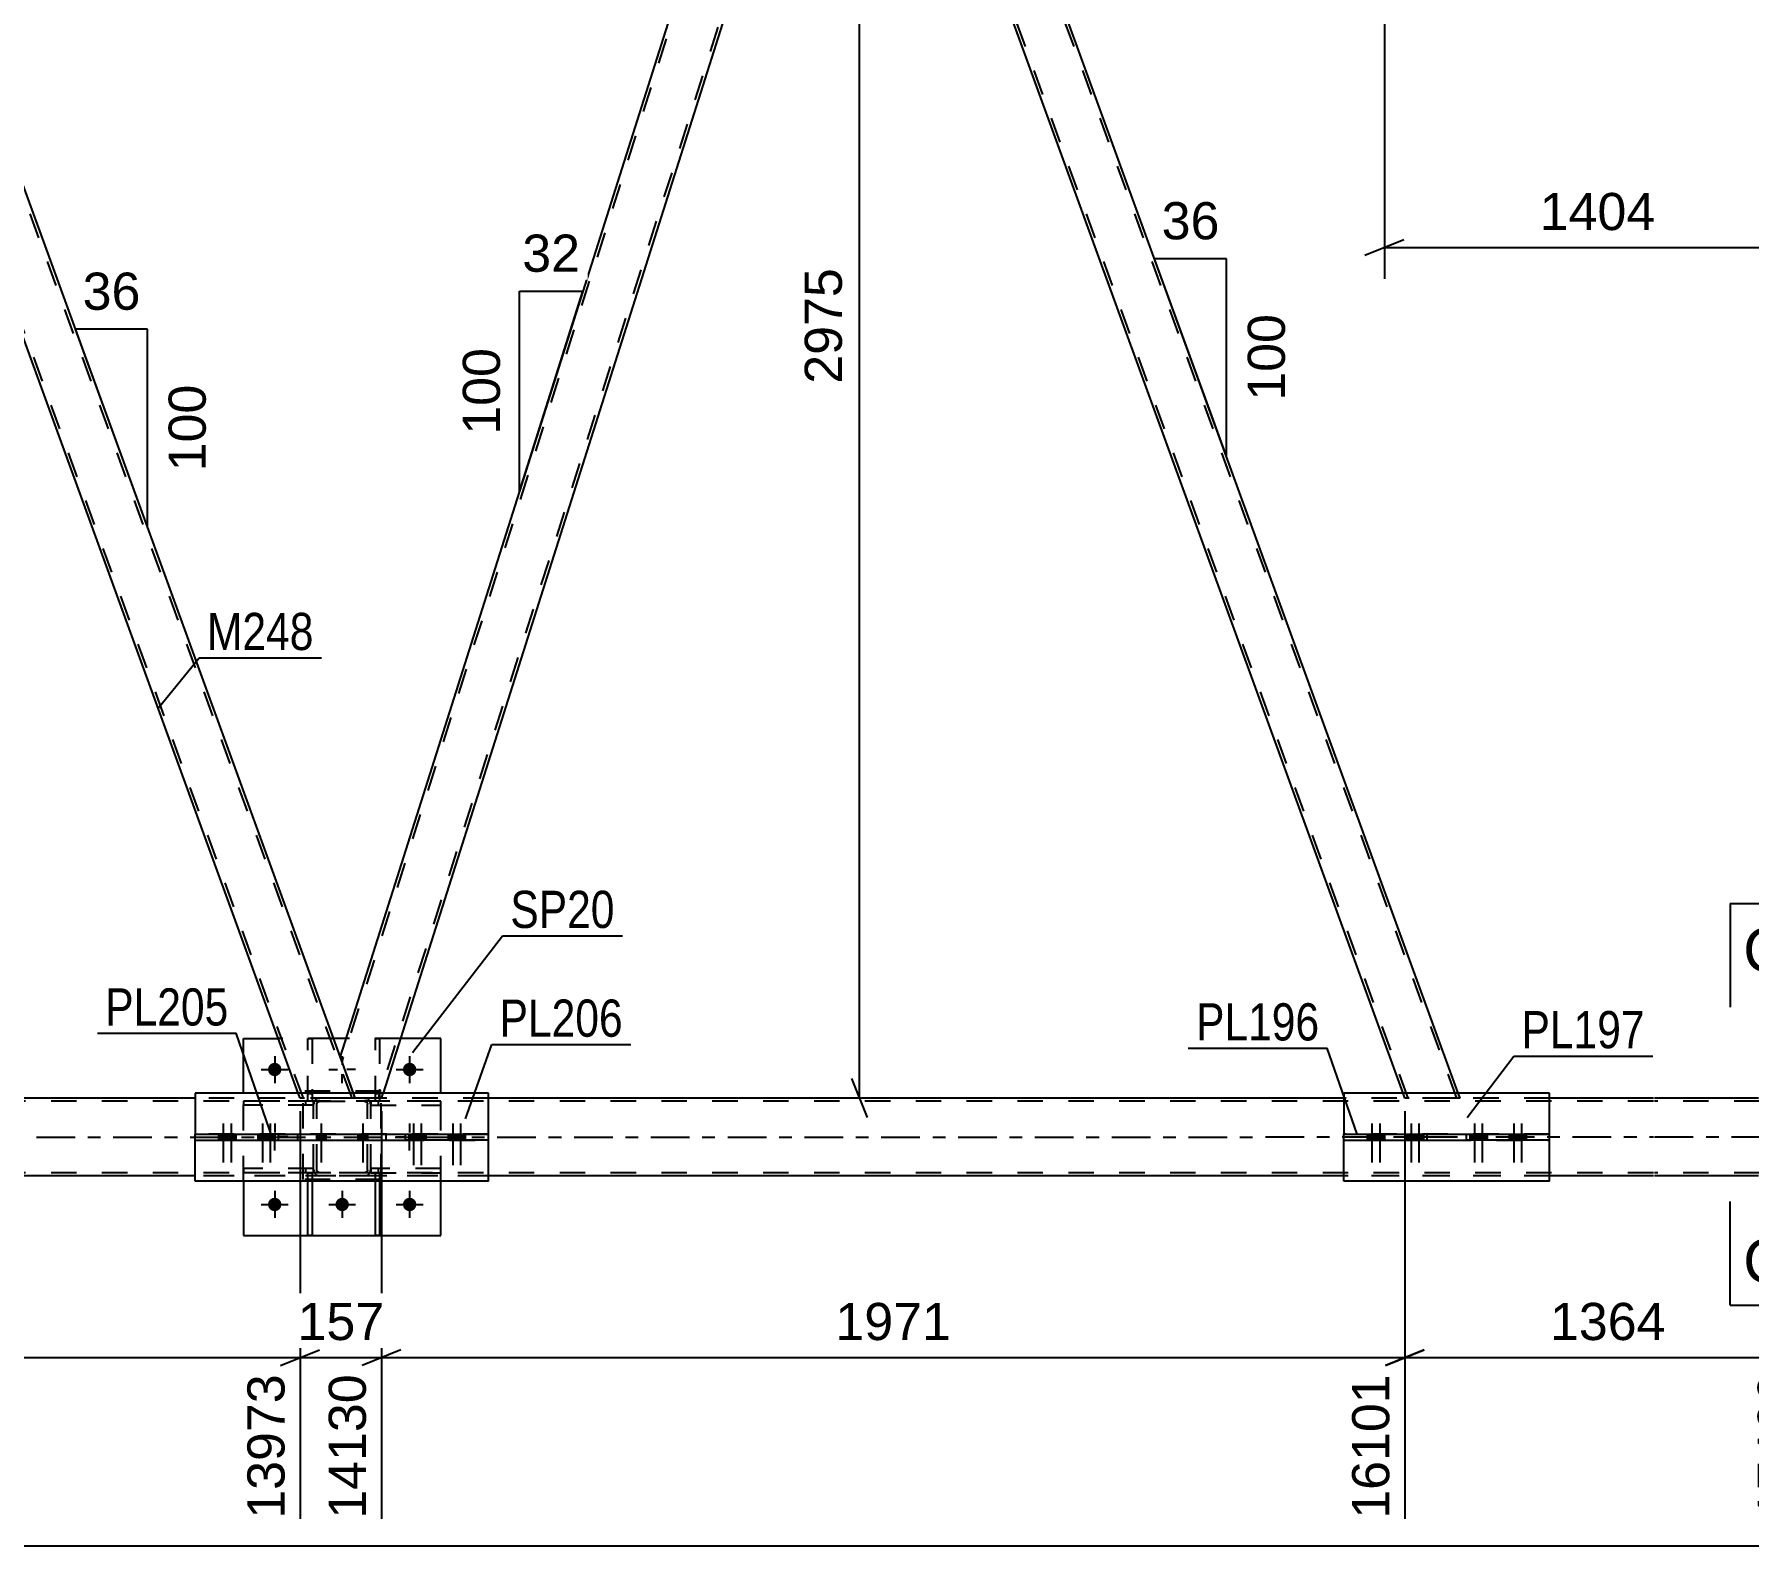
# Model space of a CAD drawing. Header units: millimetres. Extents: x 0 to 1189, y 0 to 841.
# Drawn here: x 658.4 to 790.5, y 443.4 to 559.9 of the extents above; entities that cross this region are included whole.
import ezdxf

# ---------------------------------------------------------------- set-up
doc = ezdxf.new("R2010")
doc.units = ezdxf.units.MM
doc.linetypes.add('DXK_LINE_DOT2', pattern=[3.9198, 1.9599, -1.9599])
doc.linetypes.add('DXK_LINE_DOT3', pattern=[5.9187, 2.979, -0.9799, 0.9799, -0.9799])
doc.styles.add('Arial', font='ARIAL.TTF', dxfattribs={"height": 0.2})
doc.styles.add('Arial Narrow', font='ARIALN.TTF', dxfattribs={"height": 0.2})

# ---------------------------------------------------------------- blocks, each defined once
blk = doc.blocks.new('Part-203773696-5463 - 5323')
at = {"color": 7, "linetype": 'DXK_LINE_DOT2'}
for p, q in [((783.2, 477.7), (120, 477.69)), ((693.44, 477.94), (670.84, 477.94)), ((775.2, 477.94), (759.35, 477.94)), ((795.3, 477.7), (783.3, 477.7)), ((783.2, 472.18), (120, 472.17)), ((783.2, 471.94), (163.41, 471.93)), ((693.44, 471.94), (670.84, 471.94)), ((775.2, 471.94), (759.35, 471.94)), ((795.3, 472.18), (783.3, 472.18)), ((794.7, 471.94), (783.3, 471.94))]:
    blk.add_line(p, q, dxfattribs=at)
at = {"color": 2, "linetype": 'Continuous'}
for p, q in [((670.84, 477.94), (604.93, 477.94)), ((759.35, 477.94), (693.44, 477.94)), ((783.2, 477.94), (775.2, 477.94)), ((791.3, 477.94), (783.3, 477.94)), ((670.84, 471.94), (604.93, 471.94)), ((759.35, 471.94), (693.44, 471.94)), ((783.2, 471.94), (775.2, 471.94)), ((791.3, 471.94), (783.3, 471.94))]:
    blk.add_line(p, q, dxfattribs=at)
at = {"color": 7, "linetype": 'DXK_LINE_DOT3'}
for p, q in [((120, 474.93), (783.2, 474.94)), ((783.3, 474.94), (795.3, 474.94))]:
    blk.add_line(p, q, dxfattribs=at)
blk = doc.blocks.new('Part-203773696-5860 - 5323')
at = {"color": 7, "linetype": 'DXK_LINE_DOT2'}
for p, q in [((639.86, 596.93), (635.61, 596.93)), ((636.77, 593.73), (635.61, 596.93)), ((679.17, 477.94), (635.86, 596.93)), ((682.92, 477.94), (639.61, 596.93)), ((640.01, 596.53), (639.86, 596.93)), ((683.17, 477.94), (682.01, 481.14)), ((678.92, 477.94), (678.77, 478.33)), ((683.17, 477.94), (678.92, 477.94))]:
    blk.add_line(p, q, dxfattribs=at)
at = {"color": 2, "linetype": 'Continuous'}
for p, q in [((682.01, 481.14), (640.01, 596.53)), ((678.77, 478.33), (636.77, 593.73))]:
    blk.add_line(p, q, dxfattribs=at)
blk = doc.blocks.new('Part-203773696-5510 - 5323')
at = {"color": 2, "linetype": 'Continuous'}
for p, q in [((693.44, 478.33), (670.84, 478.33)), ((670.84, 478.33), (670.84, 475.17)), ((693.44, 475.18), (693.44, 478.33)), ((670.84, 471.53), (670.84, 474.69)), ((693.44, 471.53), (693.44, 474.7)), ((693.44, 471.53), (670.84, 471.53))]:
    blk.add_line(p, q, dxfattribs=at)
at = {"color": 7, "linetype": 'DXK_LINE_DOT2'}
for p, q in [((670.84, 474.69), (670.84, 475.17)), ((693.44, 474.7), (693.44, 475.18))]:
    blk.add_line(p, q, dxfattribs=at)
blk = doc.blocks.new('Part-203773696-5515 - 5323')
at = {"color": 2, "linetype": 'Continuous'}
for p, q in [((670.84, 475.17), (670.84, 475.17)), ((670.84, 475.17), (678.74, 475.17)), ((670.84, 474.69), (670.84, 475.17)), ((670.84, 474.69), (678.74, 474.69)), ((677.25, 474.69), (677.25, 475.17)), ((678.74, 475.17), (687.03, 475.17)), ((678.74, 474.69), (678.74, 475.17)), ((678.74, 474.69), (687.03, 474.69)), ((685.54, 474.69), (685.54, 475.17)), ((687.03, 475.17), (693.44, 475.17)), ((687.03, 474.69), (687.03, 475.17)), ((693.44, 474.69), (687.03, 474.69)), ((693.44, 475.17), (693.44, 475.17)), ((693.44, 474.69), (693.44, 475.17))]:
    blk.add_line(p, q, dxfattribs=at)
at = {"color": 7, "linetype": 'DXK_LINE_DOT2'}
for p, q in [((693.44, 475.17), (670.84, 475.17)), ((670.84, 474.69), (670.84, 474.69)), ((670.84, 474.69), (693.44, 474.69)), ((693.44, 474.69), (693.44, 474.69))]:
    blk.add_line(p, q, dxfattribs=at)
blk = doc.blocks.new('Bolt-203773696-5546 - 5323')
at = {"linetype": 'Continuous'}
for points in [[(769.78, 475.17), (769.06, 475.17), (769.06, 474.69), (769.78, 474.69)], [(770.38, 475.17), (769.66, 475.17), (769.66, 474.69), (770.38, 474.69)], [(772.8, 475.17), (772.08, 475.17), (772.08, 474.69), (772.8, 474.69)], [(773.4, 475.17), (772.68, 475.17), (772.68, 474.69), (773.4, 474.69)]]:
    blk.add_hatch(color=1, dxfattribs=at).paths.add_polyline_path(points)
at = {"color": 1, "linetype": 'Continuous'}
for p, q in [((769.42, 475.97), (769.42, 472.97)), ((770.02, 475.97), (770.02, 472.97)), ((772.44, 475.97), (772.44, 472.97)), ((773.04, 475.97), (773.04, 472.97)), ((769.06, 475.17), (769.06, 474.69)), ((769.66, 475.17), (769.66, 474.69)), ((769.78, 475.17), (769.78, 474.69)), ((770.38, 475.17), (770.38, 474.69)), ((772.08, 475.17), (772.08, 474.69)), ((772.68, 475.17), (772.68, 474.69)), ((772.8, 475.17), (772.8, 474.69)), ((773.4, 475.17), (773.4, 474.69))]:
    blk.add_line(p, q, dxfattribs=at)
blk = doc.blocks.new('Bolt-203773696-5547 - 5323')
at = {"linetype": 'Continuous'}
for points in [[(761.87, 475.17), (761.15, 475.17), (761.15, 474.69), (761.87, 474.69)], [(762.47, 475.17), (761.75, 475.17), (761.75, 474.69), (762.47, 474.69)], [(764.89, 475.17), (764.17, 475.17), (764.17, 474.69), (764.89, 474.69)], [(765.49, 475.17), (764.77, 475.17), (764.77, 474.69), (765.49, 474.69)]]:
    blk.add_hatch(color=1, dxfattribs=at).paths.add_polyline_path(points)
at = {"color": 1, "linetype": 'Continuous'}
for p, q in [((761.51, 475.97), (761.51, 472.97)), ((762.11, 475.97), (762.11, 472.97)), ((764.53, 475.97), (764.53, 472.97)), ((765.13, 475.97), (765.13, 472.97)), ((761.15, 475.17), (761.15, 474.69)), ((761.75, 475.17), (761.75, 474.69)), ((761.87, 475.17), (761.87, 474.69)), ((762.47, 475.17), (762.47, 474.69)), ((764.17, 475.17), (764.17, 474.69)), ((764.77, 475.17), (764.77, 474.69)), ((764.89, 475.17), (764.89, 474.69)), ((765.49, 475.17), (765.49, 474.69))]:
    blk.add_line(p, q, dxfattribs=at)
blk = doc.blocks.new('Part-203773696-5552 - 5323')
at = {"color": 2, "linetype": 'Continuous'}
for p, q in [((775.2, 478.33), (759.35, 478.33)), ((759.35, 478.33), (759.35, 475.17)), ((775.2, 475.17), (775.2, 478.33)), ((759.35, 471.53), (759.35, 474.69)), ((775.2, 471.53), (775.2, 474.69)), ((775.2, 471.53), (759.35, 471.53))]:
    blk.add_line(p, q, dxfattribs=at)
at = {"color": 7, "linetype": 'DXK_LINE_DOT2'}
for p, q in [((759.35, 474.69), (759.35, 475.17)), ((775.2, 474.69), (775.2, 475.17))]:
    blk.add_line(p, q, dxfattribs=at)
blk = doc.blocks.new('Part-203773696-5557 - 5323')
at = {"color": 2, "linetype": 'Continuous'}
for p, q in [((759.35, 475.17), (759.35, 475.17)), ((759.35, 475.17), (768.79, 475.17)), ((759.35, 474.69), (759.35, 475.17)), ((759.35, 474.69), (768.79, 474.69)), ((765.76, 474.69), (765.76, 475.17)), ((768.79, 475.17), (775.2, 475.17)), ((768.79, 474.69), (768.79, 475.17)), ((775.2, 474.69), (768.79, 474.69)), ((775.2, 475.17), (775.2, 475.17)), ((775.2, 474.69), (775.2, 475.17))]:
    blk.add_line(p, q, dxfattribs=at)
at = {"color": 7, "linetype": 'DXK_LINE_DOT2'}
for p, q in [((775.2, 475.17), (759.35, 475.17)), ((759.35, 474.69), (759.35, 474.69)), ((759.35, 474.69), (775.2, 474.69)), ((775.2, 474.69), (775.2, 474.69))]:
    blk.add_line(p, q, dxfattribs=at)
blk = doc.blocks.new('Part-203773696-5703 - 5323')
at = {"color": 7, "linetype": 'DXK_LINE_DOT2'}
for p, q in [((684.72, 477.7), (684.72, 482.54)), ((684.72, 482.54), (685.04, 482.54)), ((685.04, 482.54), (685.04, 477.7)), ((684.72, 478.3), (685.04, 478.3)), ((685.04, 477.7), (684.72, 477.7))]:
    blk.add_line(p, q, dxfattribs=at)
blk = doc.blocks.new('Bolt-203773696-5570 - 5323')
at = {"linetype": 'Continuous'}
for points in [[(688.02, 475.17), (687.3, 475.17), (687.3, 474.69), (688.02, 474.69)], [(688.62, 475.17), (687.9, 475.17), (687.9, 474.69), (688.62, 474.69)], [(691.04, 475.17), (690.32, 475.17), (690.32, 474.69), (691.04, 474.69)], [(691.64, 475.17), (690.92, 475.17), (690.92, 474.69), (691.64, 474.69)]]:
    blk.add_hatch(color=1, dxfattribs=at).paths.add_polyline_path(points)
at = {"color": 1, "linetype": 'Continuous'}
for p, q in [((687.66, 475.97), (687.66, 472.77)), ((688.26, 475.97), (688.26, 472.77)), ((690.68, 475.97), (690.68, 472.77)), ((691.28, 475.97), (691.28, 472.77)), ((687.3, 475.17), (687.3, 474.69)), ((687.9, 475.17), (687.9, 474.69)), ((688.02, 475.17), (688.02, 474.69)), ((688.62, 475.17), (688.62, 474.69)), ((690.32, 475.17), (690.32, 474.69)), ((690.92, 475.17), (690.92, 474.69)), ((691.04, 475.17), (691.04, 474.69)), ((691.64, 475.17), (691.64, 474.69))]:
    blk.add_line(p, q, dxfattribs=at)
blk = doc.blocks.new('Bolt-203773696-5571 - 5323')
at = {"linetype": 'Continuous'}
for points in [[(680.9, 475.17), (680.18, 475.17), (680.18, 474.69), (680.9, 474.69)], [(680.9, 475.17), (680.18, 475.17), (680.18, 474.69), (680.9, 474.69)], [(684.1, 475.17), (683.38, 475.17), (683.38, 474.69), (684.1, 474.69)], [(684.1, 475.17), (683.38, 475.17), (683.38, 474.69), (684.1, 474.69)]]:
    blk.add_hatch(color=1, dxfattribs=at).paths.add_polyline_path(points)
at = {"color": 1, "linetype": 'Continuous'}
for p, q in [((680.54, 475.97), (680.54, 472.97)), ((680.54, 475.97), (680.54, 472.97)), ((683.74, 475.97), (683.74, 472.97)), ((683.74, 475.97), (683.74, 472.97)), ((680.18, 475.17), (680.18, 474.69)), ((680.18, 475.17), (680.18, 474.69)), ((680.9, 475.17), (680.9, 474.69)), ((680.9, 475.17), (680.9, 474.69)), ((683.38, 475.17), (683.38, 474.69)), ((683.38, 475.17), (683.38, 474.69)), ((684.1, 475.17), (684.1, 474.69)), ((684.1, 475.17), (684.1, 474.69))]:
    blk.add_line(p, q, dxfattribs=at)
blk = doc.blocks.new('Part-203773696-5717 - 5323')
at = {"color": 7, "linetype": 'DXK_LINE_DOT2'}
for p, q in [((679.96, 477.46), (680, 477.64)), ((680, 477.64), (679.96, 477.46)), ((679.96, 472.42), (679.96, 477.46)), ((680.2, 477.46), (680.22, 477.55)), ((680.2, 472.42), (680.2, 477.46)), ((680.22, 477.55), (680.27, 477.63)), ((680.26, 477.9), (680.44, 477.94)), ((680.44, 477.94), (680.26, 477.9)), ((680.27, 477.63), (680.35, 477.68)), ((680.35, 477.68), (680.44, 477.7)), ((683.88, 477.94), (680.44, 477.94)), ((680.44, 477.7), (683.88, 477.7)), ((683.88, 477.94), (684.07, 477.9)), ((684.07, 477.9), (683.88, 477.94)), ((683.88, 477.7), (683.97, 477.68)), ((683.97, 477.68), (684.05, 477.63)), ((684.05, 477.63), (684.1, 477.55)), ((684.1, 477.55), (684.12, 477.46)), ((684.12, 472.42), (684.12, 477.46)), ((684.33, 477.64), (684.36, 477.46)), ((684.36, 477.46), (684.33, 477.64)), ((684.36, 472.42), (684.36, 477.46)), ((680, 472.24), (679.96, 472.42)), ((679.96, 472.42), (680, 472.24)), ((680.22, 472.33), (680.2, 472.42)), ((680.27, 472.25), (680.22, 472.33)), ((680.44, 471.94), (680.26, 471.98)), ((680.26, 471.98), (680.44, 471.94)), ((680.35, 472.2), (680.27, 472.25)), ((680.44, 472.18), (680.35, 472.2)), ((683.88, 472.18), (680.44, 472.18)), ((683.88, 471.94), (680.44, 471.94)), ((683.97, 472.2), (683.88, 472.18)), ((684.07, 471.98), (683.88, 471.94)), ((683.88, 471.94), (684.07, 471.98)), ((684.05, 472.25), (683.97, 472.2)), ((684.1, 472.33), (684.05, 472.25)), ((684.12, 472.42), (684.1, 472.33)), ((684.36, 472.42), (684.33, 472.24)), ((684.33, 472.24), (684.36, 472.42))]:
    blk.add_line(p, q, dxfattribs=at)
at = {"color": 7, "linetype": 'DXK_LINE_DOT3'}
blk.add_line((682.16, 474.94), (682.16, 474.94), dxfattribs=at)
at = {"color": 7, "linetype": 'DXK_LINE_DOT2'}
for centre, start, end in [((680.44, 477.46), 112.5, 157.5), ((680.44, 477.46), 112.5, 157.5), ((683.88, 477.46), 22.5, 67.5), ((683.88, 477.46), 22.5, 67.5), ((680.44, 472.42), 202.5, 247.5), ((680.44, 472.42), 202.5, 247.5), ((683.88, 472.42), 292.5, 337.5), ((683.88, 472.42), 292.5, 337.5)]:
    blk.add_arc(centre, 0.48, start, end, dxfattribs=at)
blk = doc.blocks.new('Bolt-203773696-5572 - 5323')
at = {"linetype": 'Continuous'}
for points in [[(673.36, 475.17), (672.64, 475.17), (672.64, 474.69), (673.36, 474.69)], [(673.96, 475.17), (673.24, 475.17), (673.24, 474.69), (673.96, 474.69)], [(676.38, 475.17), (675.66, 475.17), (675.66, 474.69), (676.38, 474.69)], [(676.98, 475.17), (676.26, 475.17), (676.26, 474.69), (676.98, 474.69)]]:
    blk.add_hatch(color=1, dxfattribs=at).paths.add_polyline_path(points)
at = {"color": 1, "linetype": 'Continuous'}
for p, q in [((673, 475.97), (673, 472.97)), ((673.6, 475.97), (673.6, 472.97)), ((676.02, 475.97), (676.02, 472.97)), ((676.62, 475.97), (676.62, 472.97)), ((672.64, 475.17), (672.64, 474.69)), ((673.24, 475.17), (673.24, 474.69)), ((673.36, 475.17), (673.36, 474.69)), ((673.96, 475.17), (673.96, 474.69)), ((675.66, 475.17), (675.66, 474.69)), ((676.26, 475.17), (676.26, 474.69)), ((676.38, 475.17), (676.38, 474.69)), ((676.98, 475.17), (676.98, 474.69))]:
    blk.add_line(p, q, dxfattribs=at)
blk = doc.blocks.new('Part-203773696-5699 - 5323')
at = {"color": 7, "linetype": 'DXK_LINE_DOT2'}
for p, q in [((689.76, 472.5), (684.36, 472.5)), ((684.36, 472.5), (684.36, 472.18)), ((684.36, 472.18), (689.76, 472.18)), ((684.96, 472.18), (684.96, 472.5)), ((689.76, 472.18), (689.76, 472.5))]:
    blk.add_line(p, q, dxfattribs=at)
blk = doc.blocks.new('Part-203773696-5687 - 5323')
at = {"color": 7, "linetype": 'DXK_LINE_DOT2'}
for p, q in [((679.96, 472.5), (674.56, 472.5)), ((674.56, 472.5), (674.56, 472.18)), ((679.96, 472.18), (674.56, 472.18)), ((679.36, 472.18), (679.36, 472.5)), ((679.96, 472.18), (679.96, 472.5))]:
    blk.add_line(p, q, dxfattribs=at)
blk = doc.blocks.new('Part-203773696-5688 - 5323')
at = {"color": 7, "linetype": 'DXK_LINE_DOT2'}
for p, q in [((679.96, 477.7), (674.56, 477.7)), ((674.56, 477.7), (674.56, 477.38)), ((679.96, 477.38), (674.56, 477.38)), ((679.36, 477.38), (679.36, 477.7)), ((679.96, 477.38), (679.96, 477.7))]:
    blk.add_line(p, q, dxfattribs=at)
blk = doc.blocks.new('Part-203773696-5700 - 5323')
at = {"color": 7, "linetype": 'DXK_LINE_DOT2'}
for p, q in [((689.76, 477.7), (684.36, 477.7)), ((684.36, 477.7), (684.36, 477.38)), ((684.36, 477.38), (689.76, 477.38)), ((684.96, 477.38), (684.96, 477.7)), ((689.76, 477.38), (689.76, 477.7))]:
    blk.add_line(p, q, dxfattribs=at)
blk = doc.blocks.new('Part-203773696-5701 - 5323')
at = {"color": 7, "linetype": 'DXK_LINE_DOT2'}
for p, q in [((684.72, 471.53), (684.72, 472.18)), ((684.72, 472.18), (685.04, 472.18)), ((685.04, 472.18), (685.04, 471.53)), ((684.72, 471.58), (685.04, 471.58))]:
    blk.add_line(p, q, dxfattribs=at)
at = {"color": 2, "linetype": 'Continuous'}
for p, q in [((684.72, 467.34), (684.72, 471.53)), ((685.04, 471.53), (685.04, 467.34)), ((685.04, 467.34), (684.72, 467.34))]:
    blk.add_line(p, q, dxfattribs=at)
blk = doc.blocks.new('Part-203773696-5716 - 5323')
at = {"color": 7, "linetype": 'DXK_LINE_DOT2'}
for p, q in [((685.16, 478.47), (679.16, 478.47)), ((679.16, 471.67), (679.16, 478.47)), ((685.16, 471.67), (685.16, 478.47)), ((685.16, 471.67), (679.16, 471.67))]:
    blk.add_line(p, q, dxfattribs=at)
blk = doc.blocks.new('Part-203773696-5731 - 5323')
at = {"color": 7, "linetype": 'DXK_LINE_DOT2'}
for p, q in [((679.52, 471.53), (679.52, 472.18)), ((679.52, 472.18), (679.84, 472.18)), ((679.84, 472.18), (679.84, 471.53)), ((679.52, 471.58), (679.84, 471.58))]:
    blk.add_line(p, q, dxfattribs=at)
at = {"color": 2, "linetype": 'Continuous'}
for p, q in [((679.52, 467.34), (679.52, 471.53)), ((679.84, 471.53), (679.84, 467.34)), ((679.84, 467.34), (679.52, 467.34))]:
    blk.add_line(p, q, dxfattribs=at)
blk = doc.blocks.new('Part-203773696-5733 - 5323')
at = {"color": 7, "linetype": 'DXK_LINE_DOT2'}
for p, q in [((679.52, 477.7), (679.52, 482.54)), ((679.52, 482.54), (679.84, 482.54)), ((679.84, 482.54), (679.84, 477.7)), ((679.52, 478.3), (679.84, 478.3)), ((679.84, 477.7), (679.52, 477.7))]:
    blk.add_line(p, q, dxfattribs=at)
blk = doc.blocks.new('Part-203773696-5827 - 5323')
at = {"color": 2, "linetype": 'Continuous'}
for p, q in [((674.56, 478.33), (674.56, 482.54)), ((674.56, 482.54), (677.24, 482.54)), ((682.45, 482.54), (681.5, 482.54)), ((689.76, 482.54), (686.65, 482.54)), ((689.76, 478.33), (689.76, 482.54)), ((674.56, 471.53), (674.56, 467.34)), ((689.76, 467.34), (689.76, 471.53)), ((674.56, 467.34), (689.76, 467.34))]:
    blk.add_line(p, q, dxfattribs=at)
at = {"color": 7, "linetype": 'DXK_LINE_DOT2'}
for p, q in [((681.5, 482.54), (677.24, 482.54)), ((686.65, 482.54), (682.45, 482.54)), ((674.56, 471.53), (674.56, 478.33)), ((689.76, 471.53), (689.76, 478.33))]:
    blk.add_line(p, q, dxfattribs=at)
blk = doc.blocks.new('Part-203773696-5855 - 5323')
at = {"color": 2, "linetype": 'Continuous'}
for p, q in [((718.6, 596.53), (682.01, 481.14)), ((720.89, 596.53), (721.91, 593.73)), ((721.91, 593.73), (685.32, 478.33)), ((683.03, 478.33), (682.01, 481.14))]:
    blk.add_line(p, q, dxfattribs=at)
at = {"color": 7, "linetype": 'DXK_LINE_DOT2'}
for p, q in [((718.98, 596.93), (682.14, 480.77)), ((718.73, 596.93), (718.6, 596.53)), ((720.74, 596.93), (718.73, 596.93)), ((720.89, 596.53), (720.74, 596.93)), ((721.77, 594.09), (684.94, 477.94)), ((683.17, 477.94), (683.03, 478.33)), ((685.19, 477.94), (685.32, 478.33)), ((685.19, 477.94), (683.17, 477.94))]:
    blk.add_line(p, q, dxfattribs=at)
blk = doc.blocks.new('Part-203773696-5895 - 5323')
at = {"color": 7, "linetype": 'DXK_LINE_DOT2'}
for p, q in [((725, 596.93), (720.74, 596.93)), ((721.91, 593.73), (720.74, 596.93)), ((764.31, 477.94), (721, 596.93)), ((768.05, 477.94), (724.74, 596.93)), ((725.14, 596.53), (725, 596.93)), ((764.05, 477.94), (763.91, 478.33)), ((768.31, 477.94), (768.16, 478.33)), ((768.31, 477.94), (764.05, 477.94))]:
    blk.add_line(p, q, dxfattribs=at)
at = {"color": 2, "linetype": 'Continuous'}
for p, q in [((768.16, 478.33), (725.14, 596.53)), ((763.91, 478.33), (721.91, 593.73))]:
    blk.add_line(p, q, dxfattribs=at)
blk = doc.blocks.new('Bolt-203773696-5999 - 5323')
at = {"linetype": 'Continuous'}
for points in [[(677.48, 480.14, -1), (676.44, 480.14, -1)], [(687.88, 480.14, -1), (686.84, 480.14, -1)], [(677.48, 469.74, -1), (676.44, 469.74, -1)], [(682.68, 469.74, -1), (681.64, 469.74, -1)], [(687.88, 469.74, -1), (686.84, 469.74, -1)]]:
    blk.add_hatch(color=1, dxfattribs=at).paths.add_polyline_path(points)
at = {"color": 1, "linetype": 'Continuous'}
for p, q in [((676.96, 481.18), (676.96, 479.1)), ((682.16, 481.18), (682.16, 480.49)), ((687.36, 481.18), (687.36, 479.1)), ((675.92, 480.14), (678, 480.14)), ((681.12, 480.14), (681.81, 480.14)), ((682.16, 479.1), (682.16, 479.79)), ((683.2, 480.14), (682.51, 480.14)), ((686.32, 480.14), (688.4, 480.14)), ((676.96, 475.98), (676.96, 475.29)), ((687.36, 475.98), (687.36, 475.29)), ((675.92, 474.94), (676.61, 474.94)), ((676.96, 473.9), (676.96, 474.59)), ((678, 474.94), (677.31, 474.94)), ((686.32, 474.94), (687.01, 474.94)), ((687.36, 473.9), (687.36, 474.59)), ((688.4, 474.94), (687.71, 474.94)), ((676.96, 470.78), (676.96, 468.7)), ((682.16, 470.78), (682.16, 468.7)), ((687.36, 470.78), (687.36, 468.7)), ((675.92, 469.74), (678, 469.74)), ((681.12, 469.74), (683.2, 469.74)), ((686.32, 469.74), (688.4, 469.74))]:
    blk.add_line(p, q, dxfattribs=at)
blk = doc.blocks.new('StraightDimension-203773696-21528 - 5323')
at = {"color": 7, "linetype": 'Continuous'}
for p, q in [((722.62, 595.43), (721.42, 598.43)), ((740, 596.93), (719.17, 596.93)), ((722.02, 477.94), (722.02, 596.93)), ((721.42, 479.44), (722.62, 476.44)), ((740, 477.94), (719.17, 477.94))]:
    blk.add_line(p, q, dxfattribs=at)
at = {"color": 0}
blk.add_wipeout([(721.27, 542.48), (717.07, 542.48), (717.07, 532.39), (721.27, 532.39)], dxfattribs=at)
at = {"color": 3, "style": 'Arial'}
blk.add_text('2975', height=2.865, rotation=90.0002, dxfattribs=at).set_placement((720.67, 532.99))
blk = doc.blocks.new('StraightDimension-203773696-24917 - 5323')
at = {"color": 7, "linetype": 'Continuous'}
for p, q in [((600.06, 476.94), (600.06, 445.52)), ((678.92, 476.94), (678.92, 445.52)), ((601.56, 458.54), (598.56, 457.34)), ((677.42, 457.34), (680.42, 458.54)), ((600.06, 457.94), (678.92, 457.94))]:
    blk.add_line(p, q, dxfattribs=at)
at = {"color": 0}
blk.add_wipeout([(644.53, 458.69), (644.53, 462.89), (634.44, 462.89), (634.44, 458.69)], dxfattribs=at)
at = {"color": 3, "style": 'Arial'}
blk.add_text('1971', height=2.865, dxfattribs=at).set_placement((635.04, 459.29))
at = {"color": 0, "linetype": 'Continuous'}
blk.add_wipeout([(678.32, 457.24), (674.12, 457.24), (674.12, 444.92), (678.32, 444.92)], dxfattribs=at)
at = {"color": 3, "linetype": 'Continuous', "style": 'Arial'}
blk.add_text('13973', height=2.865, rotation=90.0002, dxfattribs=at).set_placement((677.72, 445.52))
blk = doc.blocks.new('StraightDimension-203773696-24914 - 5323')
at = {"color": 7, "linetype": 'Continuous'}
for p, q in [((764.05, 476.94), (764.05, 445.52)), ((795.3, 470.94), (795.3, 445.52)), ((765.55, 458.54), (762.55, 457.34)), ((793.8, 457.34), (796.8, 458.54)), ((764.05, 457.94), (795.3, 457.94))]:
    blk.add_line(p, q, dxfattribs=at)
at = {"color": 0}
blk.add_wipeout([(784.72, 458.69), (784.72, 462.89), (774.63, 462.89), (774.63, 458.69)], dxfattribs=at)
at = {"color": 3, "style": 'Arial'}
blk.add_text('1364', height=2.865, dxfattribs=at).set_placement((775.23, 459.29))
at = {"color": 0, "linetype": 'Continuous'}
blk.add_wipeout([(794.7, 457.24), (790.5, 457.24), (790.5, 444.92), (794.7, 444.92)], dxfattribs=at)
at = {"color": 3, "linetype": 'Continuous', "style": 'Arial'}
blk.add_text('17466', height=2.865, rotation=90.0002, dxfattribs=at).set_placement((794.1, 445.52))
blk = doc.blocks.new('AngleDimension-203773696-21748 - 5323')
at = {"color": 7, "linetype": 'Continuous'}
for p, q in [((749.27, 530.24), (744.76, 542.62)), ((750.31, 542.62), (744.76, 542.62)), ((750.31, 527.4), (744.76, 542.62)), ((750.31, 527.4), (750.31, 542.62))]:
    blk.add_line(p, q, dxfattribs=at)
at = {"color": 0}
for points in [[(750.36, 543.52), (750.36, 547.72), (744.71, 547.72), (744.71, 543.52)], [(755.41, 538.95), (751.21, 538.95), (751.21, 531.08), (755.41, 531.08)]]:
    blk.add_wipeout(points, dxfattribs=at)
at = {"color": 3, "style": 'Arial'}
blk.add_text('36', height=2.865, dxfattribs=at).set_placement((745.31, 544.12))
blk.add_text('100', height=2.865, rotation=90.0002, dxfattribs=at).set_placement((754.81, 531.68))
blk = doc.blocks.new('StraightDimension-203773696-21491 - 5323')
at = {"color": 7, "linetype": 'Continuous'}
blk.add_line((89.6, 443.44), (796.1, 443.44), dxfattribs=at)
blk = doc.blocks.new('AngleDimension-203773696-21720 - 5323')
at = {"color": 7, "linetype": 'Continuous'}
for p, q in [((662.76, 534.01), (661.61, 537.19)), ((667.15, 537.19), (661.61, 537.19)), ((667.15, 521.97), (661.61, 537.19)), ((667.15, 521.97), (667.15, 537.19))]:
    blk.add_line(p, q, dxfattribs=at)
at = {"color": 0}
for points in [[(667.2, 538.09), (667.2, 542.29), (661.56, 542.29), (661.56, 538.09)], [(672.25, 533.51), (668.05, 533.51), (668.05, 525.64), (672.25, 525.64)]]:
    blk.add_wipeout(points, dxfattribs=at)
at = {"color": 3, "style": 'Arial'}
blk.add_text('36', height=2.865, dxfattribs=at).set_placement((662.16, 538.69))
blk.add_text('100', height=2.865, rotation=90.0002, dxfattribs=at).set_placement((671.65, 526.24))
blk = doc.blocks.new('AngleDimension-203773696-21734 - 5323')
at = {"color": 7, "linetype": 'Continuous'}
for p, q in [((695.82, 540.12), (700.71, 540.12)), ((695.82, 524.68), (700.71, 540.12)), ((695.82, 524.68), (695.82, 540.12)), ((698.46, 533.03), (700.71, 540.12))]:
    blk.add_line(p, q, dxfattribs=at)
at = {"color": 0}
for points in [[(701.09, 541.02), (701.09, 545.22), (695.44, 545.22), (695.44, 541.02)], [(694.92, 536.33), (690.72, 536.33), (690.72, 528.46), (694.92, 528.46)]]:
    blk.add_wipeout(points, dxfattribs=at)
at = {"color": 3, "style": 'Arial'}
blk.add_text('32', height=2.865, dxfattribs=at).set_placement((696.04, 541.62))
blk.add_text('100', height=2.865, rotation=90.0002, dxfattribs=at).set_placement((694.32, 529.06))
blk = doc.blocks.new('StraightDimension-203773696-7470 - 5323')
at = {"color": 7, "linetype": 'Continuous'}
for p, q in [((818.87, 598.43), (817.67, 601.43)), ((764.27, 599.93), (820.67, 599.93)), ((818.27, 474.94), (818.27, 599.93)), ((817.67, 476.44), (818.87, 473.44)), ((797.1, 474.94), (820.67, 474.94))]:
    blk.add_line(p, q, dxfattribs=at)
at = {"color": 0}
blk.add_wipeout([(817.52, 542.48), (813.32, 542.48), (813.32, 532.39), (817.52, 532.39)], dxfattribs=at)
at = {"color": 3, "style": 'Arial'}
blk.add_text('3125', height=2.865, rotation=90.0002, dxfattribs=at).set_placement((816.92, 532.99))
blk = doc.blocks.new('StraightDimension-203773696-21514 - 5323')
at = {"color": 7, "linetype": 'Continuous'}
for p, q in [((762.47, 595.93), (762.47, 541.08)), ((795.3, 478.94), (795.3, 546.33)), ((763.97, 544.08), (760.97, 542.88)), ((762.47, 543.48), (795.3, 543.48)), ((793.8, 542.88), (796.8, 544.08))]:
    blk.add_line(p, q, dxfattribs=at)
at = {"color": 0}
blk.add_wipeout([(783.93, 544.23), (783.93, 548.43), (773.84, 548.43), (773.84, 544.23)], dxfattribs=at)
at = {"color": 3, "style": 'Arial'}
blk.add_text('1404', height=2.865, dxfattribs=at).set_placement((774.44, 544.83))
blk = doc.blocks.new('StraightDimension-203773696-24915 - 5323')
at = {"color": 7, "linetype": 'Continuous'}
for p, q in [((685.19, 476.94), (685.19, 445.52)), ((764.05, 476.94), (764.05, 445.52)), ((686.69, 458.54), (683.69, 457.34)), ((762.55, 457.34), (765.55, 458.54)), ((685.19, 457.94), (764.05, 457.94))]:
    blk.add_line(p, q, dxfattribs=at)
at = {"color": 0}
blk.add_wipeout([(729.67, 458.69), (729.67, 462.89), (719.57, 462.89), (719.57, 458.69)], dxfattribs=at)
at = {"color": 3, "style": 'Arial'}
blk.add_text('1971', height=2.865, dxfattribs=at).set_placement((720.17, 459.29))
at = {"color": 0, "linetype": 'Continuous'}
blk.add_wipeout([(763.45, 457.24), (759.25, 457.24), (759.25, 444.92), (763.45, 444.92)], dxfattribs=at)
at = {"color": 3, "linetype": 'Continuous', "style": 'Arial'}
blk.add_text('16101', height=2.865, rotation=90.0002, dxfattribs=at).set_placement((762.85, 445.52))
blk = doc.blocks.new('StraightDimension-203773696-24916 - 5323')
at = {"color": 7, "linetype": 'Continuous'}
for p, q in [((678.92, 476.94), (678.92, 445.52)), ((685.19, 476.94), (685.19, 445.52)), ((677.42, 457.34), (680.42, 458.54)), ((686.69, 458.54), (683.69, 457.34)), ((678.92, 457.94), (685.19, 457.94))]:
    blk.add_line(p, q, dxfattribs=at)
at = {"color": 0}
blk.add_wipeout([(685.99, 458.69), (685.99, 462.89), (678.12, 462.89), (678.12, 458.69)], dxfattribs=at)
at = {"color": 0, "linetype": 'Continuous'}
blk.add_wipeout([(684.59, 457.24), (680.39, 457.24), (680.39, 444.92), (684.59, 444.92)], dxfattribs=at)
at = {"color": 3, "style": 'Arial'}
blk.add_text('157', height=2.865, dxfattribs=at).set_placement((678.72, 459.29))
at = {"color": 3, "linetype": 'Continuous', "style": 'Arial'}
blk.add_text('14130', height=2.865, rotation=90.0002, dxfattribs=at).set_placement((683.99, 445.52))
blk = doc.blocks.new('Mark-203773696-5856 - 5323')
at = {"color": 0}
blk.add_wipeout([(679.97, 512.47), (679.97, 515.47), (671.74, 515.47), (671.74, 512.47)], dxfattribs=at)
blk.add_wipeout([(679.97, 512.47), (679.97, 515.47), (671.74, 515.47), (671.74, 512.47)], dxfattribs=at)
at = {"color": 30, "linetype": 'Continuous'}
for p, q in [((667.98, 507.99), (671.14, 511.87)), ((671.14, 511.87), (680.57, 511.87))]:
    blk.add_line(p, q, dxfattribs=at)
at = {"color": 3, "style": 'Arial Narrow'}
blk.add_text('M248', height=2.863, dxfattribs=at).set_placement((671.74, 512.47))
blk = doc.blocks.new('Mark-203773696-5506 - 5323')
at = {"color": 0}
blk.add_wipeout([(703.8, 482.67), (703.8, 485.67), (694.29, 485.67), (694.29, 482.67)], dxfattribs=at)
blk.add_wipeout([(703.8, 482.67), (703.8, 485.67), (694.29, 485.67), (694.29, 482.67)], dxfattribs=at)
at = {"color": 30, "linetype": 'Continuous'}
for p, q in [((691.67, 476.33), (693.69, 482.07)), ((693.69, 482.07), (704.4, 482.07))]:
    blk.add_line(p, q, dxfattribs=at)
at = {"color": 3, "style": 'Arial Narrow'}
blk.add_text('PL206', height=2.863, dxfattribs=at).set_placement((694.29, 482.67))
blk = doc.blocks.new('Mark-203773696-5511 - 5323')
at = {"color": 0}
blk.add_wipeout([(673.4, 483.53), (673.4, 486.53), (663.9, 486.53), (663.9, 483.53)], dxfattribs=at)
blk.add_wipeout([(673.4, 483.53), (673.4, 486.53), (663.9, 486.53), (663.9, 483.53)], dxfattribs=at)
at = {"color": 30, "linetype": 'Continuous'}
for p in [(663.3, 482.93), (676.79, 474.86)]:
    blk.add_line(p, (674, 482.93), dxfattribs=at)
at = {"color": 3, "style": 'Arial Narrow'}
blk.add_text('PL205', height=2.863, dxfattribs=at).set_placement((663.9, 483.53))
blk = doc.blocks.new('Mark-203773696-5548 - 5323')
at = {"color": 0}
blk.add_wipeout([(782.55, 481.78), (782.55, 484.78), (773.04, 484.78), (773.04, 481.78)], dxfattribs=at)
blk.add_wipeout([(782.55, 481.78), (782.55, 484.78), (773.04, 484.78), (773.04, 481.78)], dxfattribs=at)
at = {"color": 30, "linetype": 'Continuous'}
for p, q in [((768.85, 476.44), (772.44, 481.18)), ((772.44, 481.18), (783.15, 481.18))]:
    blk.add_line(p, q, dxfattribs=at)
at = {"color": 3, "style": 'Arial Narrow'}
blk.add_text('PL197', height=2.863, dxfattribs=at).set_placement((773.04, 481.78))
blk = doc.blocks.new('Mark-203773696-5553 - 5323')
at = {"color": 0}
blk.add_wipeout([(757.46, 482.38), (757.46, 485.38), (747.96, 485.38), (747.96, 482.38)], dxfattribs=at)
blk.add_wipeout([(757.46, 482.38), (757.46, 485.38), (747.96, 485.38), (747.96, 482.38)], dxfattribs=at)
at = {"color": 30, "linetype": 'Continuous'}
for p in [(747.36, 481.78), (760.38, 475.17)]:
    blk.add_line(p, (758.06, 481.78), dxfattribs=at)
at = {"color": 3, "style": 'Arial Narrow'}
blk.add_text('PL196', height=2.863, dxfattribs=at).set_placement((747.96, 482.38))
blk = doc.blocks.new('Mark-203773696-5823 - 5323')
at = {"color": 0}
blk.add_wipeout([(703.16, 491.05), (703.16, 494.05), (695.12, 494.05), (695.12, 491.05)], dxfattribs=at)
blk.add_wipeout([(703.16, 491.05), (703.16, 494.05), (695.12, 494.05), (695.12, 491.05)], dxfattribs=at)
at = {"color": 30, "linetype": 'Continuous'}
for p, q in [((687.58, 481.45), (694.52, 490.45)), ((694.52, 490.45), (703.76, 490.45))]:
    blk.add_line(p, q, dxfattribs=at)
at = {"color": 3, "style": 'Arial Narrow'}
blk.add_text('SP20', height=2.863, dxfattribs=at).set_placement((695.12, 491.05))
blk = doc.blocks.new('SectionMark-203773696-7533 - 5323')
at = {"linetype": 'Continuous'}
for points in [[(794.62, 491.69), (794.62, 492.94), (797.12, 492.94)], [(794.62, 461.97), (794.62, 463.22), (797.12, 461.97)]]:
    blk.add_hatch(color=6, dxfattribs=at).paths.add_polyline_path(points)
at = {"color": 6, "linetype": 'Continuous'}
for p, q in [((794.62, 491.69), (794.62, 494.19)), ((794.62, 494.19), (797.12, 492.94)), ((789.12, 492.94), (789.12, 484.94)), ((789.12, 492.94), (797.12, 492.94)), ((797.12, 492.94), (794.62, 491.69)), ((789.12, 461.97), (789.12, 469.97)), ((797.12, 461.97), (794.62, 463.22)), ((794.62, 463.22), (794.62, 460.72)), ((789.12, 461.97), (797.12, 461.97)), ((797.12, 461.97), (794.62, 460.72))]:
    blk.add_line(p, q, dxfattribs=at)
at = {"color": 0, "linetype": 'Continuous'}
for points in [[(793.49, 487.69), (793.49, 491.19), (790.12, 491.19), (790.12, 487.69)], [(793.49, 463.72), (793.49, 467.22), (790.12, 467.22), (790.12, 463.72)]]:
    blk.add_wipeout(points, dxfattribs=at)
at = {"color": 3, "linetype": 'Continuous', "style": 'Arial'}
for p in [(790.12, 487.69), (790.12, 463.72)]:
    blk.add_text('C', height=3.34, dxfattribs=at).set_placement(p)

msp = doc.modelspace()

# ---------------------------------------------------------------- block references
for name in ['Part-203773696-5860 - 5323', 'Part-203773696-5855 - 5323', 'Part-203773696-5895 - 5323', 'Part-203773696-5827 - 5323', 'Part-203773696-5733 - 5323', 'Part-203773696-5703 - 5323', 'Bolt-203773696-5999 - 5323', 'Part-203773696-5510 - 5323', 'Part-203773696-5716 - 5323', 'Part-203773696-5552 - 5323', 'Part-203773696-5463 - 5323', 'Part-203773696-5688 - 5323', 'Part-203773696-5717 - 5323', 'Part-203773696-5700 - 5323', 'Bolt-203773696-5572 - 5323', 'Bolt-203773696-5571 - 5323', 'Bolt-203773696-5570 - 5323', 'Bolt-203773696-5547 - 5323', 'Bolt-203773696-5546 - 5323', 'Part-203773696-5515 - 5323', 'Part-203773696-5557 - 5323', 'Part-203773696-5687 - 5323', 'Part-203773696-5731 - 5323', 'Part-203773696-5699 - 5323', 'Part-203773696-5701 - 5323']:
    msp.add_blockref(name, (0, 0))

# ---------------------------------------------------------------- next in the draw order: block references
for name in ['StraightDimension-203773696-21528 - 5323', 'AngleDimension-203773696-21748 - 5323', 'StraightDimension-203773696-24917 - 5323', 'StraightDimension-203773696-24914 - 5323']:
    msp.add_blockref(name, (0, 0))

# ---------------------------------------------------------------- next in the draw order: block references
msp.add_blockref('StraightDimension-203773696-21491 - 5323', (0, 0))

# ---------------------------------------------------------------- next in the draw order: block references
for name in ['StraightDimension-203773696-7470 - 5323', 'AngleDimension-203773696-21734 - 5323', 'AngleDimension-203773696-21720 - 5323', 'Mark-203773696-5856 - 5323']:
    msp.add_blockref(name, (0, 0))

# ---------------------------------------------------------------- next in the draw order: block references
for name in ['StraightDimension-203773696-21514 - 5323', 'StraightDimension-203773696-24915 - 5323']:
    msp.add_blockref(name, (0, 0))

# ---------------------------------------------------------------- next in the draw order: block references
for name in ['SectionMark-203773696-7533 - 5323', 'Mark-203773696-5506 - 5323', 'Mark-203773696-5553 - 5323', 'Mark-203773696-5548 - 5323', 'StraightDimension-203773696-24916 - 5323']:
    msp.add_blockref(name, (0, 0))

# ---------------------------------------------------------------- next in the draw order: block references
for name in ['Mark-203773696-5823 - 5323', 'Mark-203773696-5511 - 5323']:
    msp.add_blockref(name, (0, 0))

doc.saveas('drawing.dxf')
